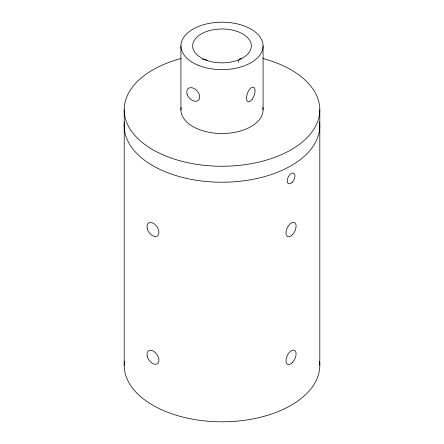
<?xml version="1.0" encoding="UTF-8"?>
<svg xmlns="http://www.w3.org/2000/svg" width="444" height="444" viewBox="0 0 444 444"><rect width="100%" height="100%" fill="white"/><g stroke="black" fill="none" stroke-linecap="round" stroke-linejoin="round"><path stroke-width="0.67" d="M319.802 109.801L319.802 365.334M263.076 45.915L263.076 109.801M180.924 45.915L180.924 109.801M124.198 109.801L124.198 365.334M262.859 107.348A41.076 23.715 0 0 1 222 133.516A41.076 23.715 0 0 1 181.141 107.348M319.569 361.444A97.802 56.466 0 0 1 222 421.8A97.802 56.466 0 0 1 124.431 361.444M319.569 121.878A97.802 56.466 0 0 1 222 182.234A97.802 56.466 0 0 1 124.431 121.878M262.865 58.503A97.802 56.466 0 0 1 298.823 144.744A97.802 56.466 0 0 1 145.177 144.744A97.802 56.466 0 0 1 181.135 58.503M238.595 62.138A7.759 3.08 72.2 0 1 241.353 58.941M202.564 59.524A7.759 5.533 -44 0 1 206.976 60.484M197.896 65.118A41.076 23.715 0 0 0 262.859 48.363A41.076 23.715 0 0 0 205.245 24.265A41.076 23.715 0 0 0 197.896 65.118M207.331 60.584A29.343 16.939 0 0 0 251.343 45.915A29.343 16.939 0 0 0 207.331 31.247A29.343 16.939 0 0 0 207.331 60.584M187.113 94.245A7.792 5.289 49.1 0 0 198.146 100.499A7.792 5.289 49.1 0 0 194.4 88.672A7.792 5.289 49.1 0 0 187.113 94.245M252.181 99.273A7.792 3.524 -69 0 0 253.618 87.218A7.792 3.524 -69 0 0 246.542 96.925A7.792 3.524 -69 0 0 252.181 99.273M147.23 228.499A7.82 4.867 55.7 0 0 157.265 236.042A7.82 4.867 55.7 0 0 154.373 224.009A7.82 4.867 55.7 0 0 147.23 228.499M292.524 234.615A7.82 4.124 -63.9 0 0 294.489 222.5A7.82 4.124 -63.9 0 0 286.119 231.435A7.82 4.124 -63.9 0 0 292.524 234.615M147.23 356.271A7.82 4.867 55.7 0 0 157.265 363.808A7.82 4.867 55.7 0 0 154.373 351.781A7.82 4.867 55.7 0 0 147.23 356.271M292.524 362.382A7.82 4.124 -63.9 0 0 294.489 350.266A7.82 4.124 -63.9 0 0 286.119 359.207A7.82 4.124 -63.9 0 0 292.524 362.382M292.13 182.379A5.866 3.169 -63 0 0 293.817 173.243A5.866 3.169 -63 0 0 287.335 179.692A5.866 3.169 -63 0 0 292.13 182.379"/></g></svg>
